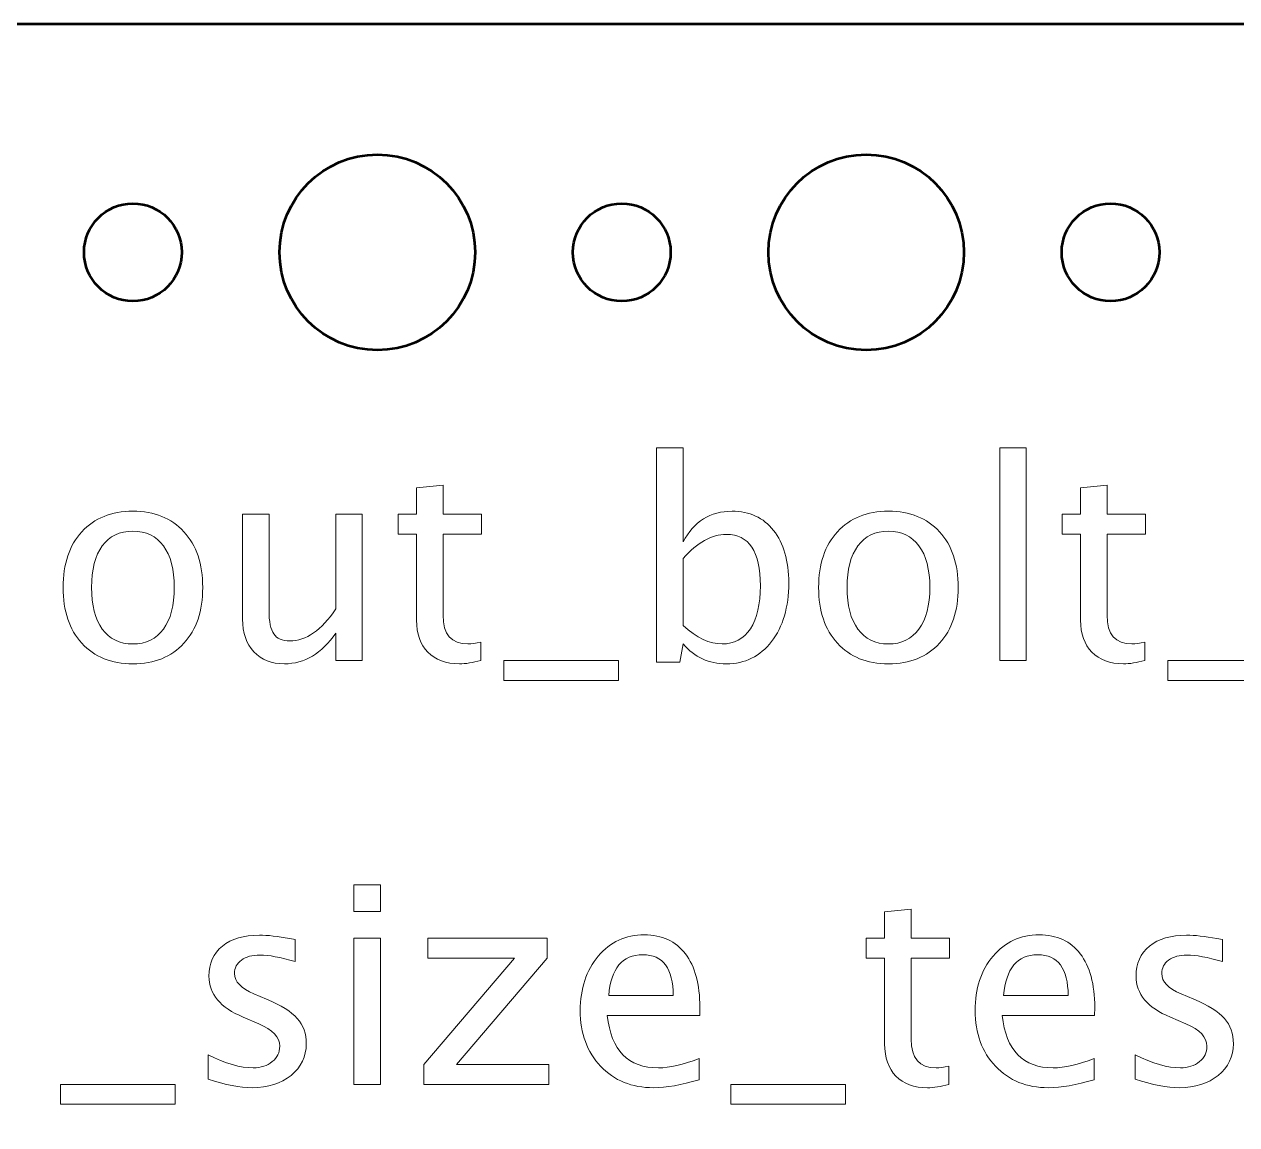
# Model space of a CAD drawing. Header units: centimetres. Extents: x -10.4 to 10.4, y -14.9 to 14.9.
# Drawn here: x -4.833 to -1.113, y 11.572 to 14.95 of the extents above; entities that cross this region are included whole.
import ezdxf

# ---------------------------------------------------------------- set-up
doc = ezdxf.new("R2010")
doc.units = ezdxf.units.CM
doc.header["$MEASUREMENT"] = 0
doc.layers.add('Layer 1', color=7, linetype='Continuous')

msp = doc.modelspace()

# ---------------------------------------------------------------- linework, layer by layer
at = {"layer": 'Layer 1', "lineweight": 53}
for points, knots in [([(-10.45, -14.45), (-10.45, -14.45), (-10.45, 14.45), (-10.45, 14.45), (-10.45, 14.45), (-10.45, 14.72614), (-10.22614, 14.95), (-9.95, 14.95), (-9.95, 14.95), (-9.95, 14.95), (9.95, 14.95), (9.95, 14.95), (9.95, 14.95), (10.22614, 14.95), (10.45, 14.72614), (10.45, 14.45), (10.45, 14.45), (10.45, 14.45), (10.45, -14.45), (10.45, -14.45), (10.45, -14.45), (10.45, -14.72614), (10.22614, -14.95), (9.95, -14.95), (9.95, -14.95), (9.95, -14.95), (-9.95, -14.95), (-9.95, -14.95), (-9.95, -14.95), (-10.22614, -14.95), (-10.45, -14.72614), (-10.45, -14.45)], [0, 0, 0, 0, 0.1111111, 0.1111111, 0.1111111, 0.1111111, 0.2222222, 0.2222222, 0.2222222, 0.2222222, 0.3333333, 0.3333333, 0.3333333, 0.3333333, 0.4444444, 0.4444444, 0.4444444, 0.4444444, 0.5555556, 0.5555556, 0.5555556, 0.5555556, 0.6666667, 0.6666667, 0.6666667, 0.6666667, 0.7777778, 0.7777778, 0.7777778, 0.7777778, 1, 1, 1, 1]), ([(-3.45, 14.25), (-3.45, 14.41569), (-3.58431, 14.55), (-3.75, 14.55), (-3.75, 14.55), (-3.91569, 14.55), (-4.05, 14.41569), (-4.05, 14.25), (-4.05, 14.25), (-4.05, 14.08431), (-3.91569, 13.95), (-3.75, 13.95), (-3.75, 13.95), (-3.58431, 13.95), (-3.45, 14.08431), (-3.45, 14.25)], [0, 0, 0, 0, 0.2, 0.2, 0.2, 0.2, 0.4, 0.4, 0.4, 0.4, 0.6, 0.6, 0.6, 0.6, 1, 1, 1, 1]), ([(-1.95, 14.25), (-1.95, 14.41569), (-2.08431, 14.55), (-2.25, 14.55), (-2.25, 14.55), (-2.41569, 14.55), (-2.55, 14.41569), (-2.55, 14.25), (-2.55, 14.25), (-2.55, 14.08431), (-2.41569, 13.95), (-2.25, 13.95), (-2.25, 13.95), (-2.08431, 13.95), (-1.95, 14.08431), (-1.95, 14.25)], [0, 0, 0, 0, 0.2, 0.2, 0.2, 0.2, 0.4, 0.4, 0.4, 0.4, 0.6, 0.6, 0.6, 0.6, 1, 1, 1, 1]), ([(-4.35, 14.25), (-4.35, 14.33284), (-4.41716, 14.4), (-4.5, 14.4), (-4.5, 14.4), (-4.58284, 14.4), (-4.65, 14.33284), (-4.65, 14.25), (-4.65, 14.25), (-4.65, 14.16716), (-4.58284, 14.1), (-4.5, 14.1), (-4.5, 14.1), (-4.41716, 14.1), (-4.35, 14.16716), (-4.35, 14.25)], [0, 0, 0, 0, 0.2, 0.2, 0.2, 0.2, 0.4, 0.4, 0.4, 0.4, 0.6, 0.6, 0.6, 0.6, 1, 1, 1, 1]), ([(-2.85, 14.25), (-2.85, 14.33284), (-2.91716, 14.4), (-3, 14.4), (-3, 14.4), (-3.08284, 14.4), (-3.15, 14.33284), (-3.15, 14.25), (-3.15, 14.25), (-3.15, 14.16716), (-3.08284, 14.1), (-3, 14.1), (-3, 14.1), (-2.91716, 14.1), (-2.85, 14.16716), (-2.85, 14.25)], [0, 0, 0, 0, 0.2, 0.2, 0.2, 0.2, 0.4, 0.4, 0.4, 0.4, 0.6, 0.6, 0.6, 0.6, 1, 1, 1, 1]), ([(-1.35, 14.25), (-1.35, 14.33284), (-1.41716, 14.4), (-1.5, 14.4), (-1.5, 14.4), (-1.58284, 14.4), (-1.65, 14.33284), (-1.65, 14.25), (-1.65, 14.25), (-1.65, 14.16716), (-1.58284, 14.1), (-1.5, 14.1), (-1.5, 14.1), (-1.41716, 14.1), (-1.35, 14.16716), (-1.35, 14.25)], [0, 0, 0, 0, 0.2, 0.2, 0.2, 0.2, 0.4, 0.4, 0.4, 0.4, 0.6, 0.6, 0.6, 0.6, 1, 1, 1, 1])]:
    msp.add_open_spline(points, degree=3, knots=knots, dxfattribs=at)
at = {"layer": 'Layer 1', "color": 5, "lineweight": 9}
for points, knots in [([(-2.89308, 12.99224), (-2.89308, 12.99224), (-2.89308, 13.6501), (-2.89308, 13.6501), (-2.89308, 13.6501), (-2.89308, 13.6501), (-2.8118, 13.6501), (-2.8118, 13.6501), (-2.8118, 13.6501), (-2.8118, 13.6501), (-2.8118, 13.36125), (-2.8118, 13.36125), (-2.8118, 13.36125), (-2.7785, 13.42404), (-2.7284, 13.45537), (-2.66166, 13.45537), (-2.66166, 13.45537), (-2.60761, 13.45537), (-2.56514, 13.43575), (-2.53409, 13.39638), (-2.53409, 13.39638), (-2.50305, 13.35701), (-2.48752, 13.30325), (-2.48752, 13.23509), (-2.48752, 13.23509), (-2.48752, 13.16087), (-2.50516, 13.1009), (-2.5403, 13.05546), (-2.5403, 13.05546), (-2.57544, 13.00988), (-2.62172, 12.98716), (-2.67901, 12.98716), (-2.67901, 12.98716), (-2.73221, 12.98716), (-2.77652, 13.00748), (-2.8118, 13.04826), (-2.8118, 13.04826), (-2.8118, 13.04826), (-2.82168, 12.99224), (-2.82168, 12.99224), (-2.82168, 12.99224), (-2.82168, 12.99224), (-2.89308, 12.99224), (-2.89308, 12.99224)], [0, 0, 0, 0, 0.0833333, 0.0833333, 0.0833333, 0.0833333, 0.1666667, 0.1666667, 0.1666667, 0.1666667, 0.25, 0.25, 0.25, 0.25, 0.3333333, 0.3333333, 0.3333333, 0.3333333, 0.4166667, 0.4166667, 0.4166667, 0.4166667, 0.5, 0.5, 0.5, 0.5, 0.5833333, 0.5833333, 0.5833333, 0.5833333, 0.6666667, 0.6666667, 0.6666667, 0.6666667, 0.75, 0.75, 0.75, 0.75, 0.8333333, 0.8333333, 0.8333333, 0.8333333, 1, 1, 1, 1]), ([(-1.8401, 12.99732), (-1.8401, 12.99732), (-1.8401, 13.6501), (-1.8401, 13.6501), (-1.8401, 13.6501), (-1.8401, 13.6501), (-1.75882, 13.6501), (-1.75882, 13.6501), (-1.75882, 13.6501), (-1.75882, 13.6501), (-1.75882, 12.99732), (-1.75882, 12.99732), (-1.75882, 12.99732), (-1.75882, 12.99732), (-1.8401, 12.99732), (-1.8401, 12.99732)], [0, 0, 0, 0, 0.2, 0.2, 0.2, 0.2, 0.4, 0.4, 0.4, 0.4, 0.6, 0.6, 0.6, 0.6, 1, 1, 1, 1]), ([(-3.43241, 12.99746), (-3.45753, 12.99055), (-3.4794, 12.98716), (-3.49788, 12.98716), (-3.49788, 12.98716), (-3.53937, 12.98716), (-3.57169, 12.99901), (-3.59483, 13.02272), (-3.59483, 13.02272), (-3.61811, 13.04643), (-3.62968, 13.07931), (-3.62968, 13.1215), (-3.62968, 13.1215), (-3.62968, 13.1215), (-3.62968, 13.38509), (-3.62968, 13.38509), (-3.62968, 13.38509), (-3.62968, 13.38509), (-3.68585, 13.38509), (-3.68585, 13.38509), (-3.68585, 13.38509), (-3.68585, 13.38509), (-3.68585, 13.44606), (-3.68585, 13.44606), (-3.68585, 13.44606), (-3.68585, 13.44606), (-3.62968, 13.44606), (-3.62968, 13.44606), (-3.62968, 13.44606), (-3.62968, 13.44606), (-3.62968, 13.52719), (-3.62968, 13.52719), (-3.62968, 13.52719), (-3.62968, 13.52719), (-3.5484, 13.53496), (-3.5484, 13.53496), (-3.5484, 13.53496), (-3.5484, 13.53496), (-3.5484, 13.44606), (-3.5484, 13.44606), (-3.5484, 13.44606), (-3.5484, 13.44606), (-3.43072, 13.44606), (-3.43072, 13.44606), (-3.43072, 13.44606), (-3.43072, 13.44606), (-3.43072, 13.38509), (-3.43072, 13.38509), (-3.43072, 13.38509), (-3.43072, 13.38509), (-3.5484, 13.38509), (-3.5484, 13.38509), (-3.5484, 13.38509), (-3.5484, 13.38509), (-3.5484, 13.13617), (-3.5484, 13.13617), (-3.5484, 13.13617), (-3.5484, 13.07747), (-3.52286, 13.04812), (-3.47192, 13.04812), (-3.47192, 13.04812), (-3.46105, 13.04812), (-3.44793, 13.04995), (-3.43241, 13.05348), (-3.43241, 13.05348), (-3.43241, 13.05348), (-3.43241, 12.99746), (-3.43241, 12.99746)], [0, 0, 0, 0, 0.0555556, 0.0555556, 0.0555556, 0.0555556, 0.1111111, 0.1111111, 0.1111111, 0.1111111, 0.1666667, 0.1666667, 0.1666667, 0.1666667, 0.2222222, 0.2222222, 0.2222222, 0.2222222, 0.2777778, 0.2777778, 0.2777778, 0.2777778, 0.3333333, 0.3333333, 0.3333333, 0.3333333, 0.3888889, 0.3888889, 0.3888889, 0.3888889, 0.4444444, 0.4444444, 0.4444444, 0.4444444, 0.5, 0.5, 0.5, 0.5, 0.5555556, 0.5555556, 0.5555556, 0.5555556, 0.6111111, 0.6111111, 0.6111111, 0.6111111, 0.6666667, 0.6666667, 0.6666667, 0.6666667, 0.7222222, 0.7222222, 0.7222222, 0.7222222, 0.7777778, 0.7777778, 0.7777778, 0.7777778, 0.8333333, 0.8333333, 0.8333333, 0.8333333, 0.8888889, 0.8888889, 0.8888889, 0.8888889, 1, 1, 1, 1]), ([(-1.39475, 12.99746), (-1.41987, 12.99055), (-1.44174, 12.98716), (-1.46022, 12.98716), (-1.46022, 12.98716), (-1.50171, 12.98716), (-1.53403, 12.99901), (-1.55717, 13.02272), (-1.55717, 13.02272), (-1.58045, 13.04643), (-1.59202, 13.07931), (-1.59202, 13.1215), (-1.59202, 13.1215), (-1.59202, 13.1215), (-1.59202, 13.38509), (-1.59202, 13.38509), (-1.59202, 13.38509), (-1.59202, 13.38509), (-1.64819, 13.38509), (-1.64819, 13.38509), (-1.64819, 13.38509), (-1.64819, 13.38509), (-1.64819, 13.44606), (-1.64819, 13.44606), (-1.64819, 13.44606), (-1.64819, 13.44606), (-1.59202, 13.44606), (-1.59202, 13.44606), (-1.59202, 13.44606), (-1.59202, 13.44606), (-1.59202, 13.52719), (-1.59202, 13.52719), (-1.59202, 13.52719), (-1.59202, 13.52719), (-1.51074, 13.53496), (-1.51074, 13.53496), (-1.51074, 13.53496), (-1.51074, 13.53496), (-1.51074, 13.44606), (-1.51074, 13.44606), (-1.51074, 13.44606), (-1.51074, 13.44606), (-1.39306, 13.44606), (-1.39306, 13.44606), (-1.39306, 13.44606), (-1.39306, 13.44606), (-1.39306, 13.38509), (-1.39306, 13.38509), (-1.39306, 13.38509), (-1.39306, 13.38509), (-1.51074, 13.38509), (-1.51074, 13.38509), (-1.51074, 13.38509), (-1.51074, 13.38509), (-1.51074, 13.13617), (-1.51074, 13.13617), (-1.51074, 13.13617), (-1.51074, 13.07747), (-1.4852, 13.04812), (-1.43426, 13.04812), (-1.43426, 13.04812), (-1.42339, 13.04812), (-1.41027, 13.04995), (-1.39475, 13.05348), (-1.39475, 13.05348), (-1.39475, 13.05348), (-1.39475, 12.99746), (-1.39475, 12.99746)], [0, 0, 0, 0, 0.0555556, 0.0555556, 0.0555556, 0.0555556, 0.1111111, 0.1111111, 0.1111111, 0.1111111, 0.1666667, 0.1666667, 0.1666667, 0.1666667, 0.2222222, 0.2222222, 0.2222222, 0.2222222, 0.2777778, 0.2777778, 0.2777778, 0.2777778, 0.3333333, 0.3333333, 0.3333333, 0.3333333, 0.3888889, 0.3888889, 0.3888889, 0.3888889, 0.4444444, 0.4444444, 0.4444444, 0.4444444, 0.5, 0.5, 0.5, 0.5, 0.5555556, 0.5555556, 0.5555556, 0.5555556, 0.6111111, 0.6111111, 0.6111111, 0.6111111, 0.6666667, 0.6666667, 0.6666667, 0.6666667, 0.7222222, 0.7222222, 0.7222222, 0.7222222, 0.7777778, 0.7777778, 0.7777778, 0.7777778, 0.8333333, 0.8333333, 0.8333333, 0.8333333, 0.8888889, 0.8888889, 0.8888889, 0.8888889, 1, 1, 1, 1]), ([(-4.50006, 12.98716), (-4.56596, 12.98716), (-4.61817, 13.00819), (-4.65656, 13.05024), (-4.65656, 13.05024), (-4.69508, 13.09229), (-4.71427, 13.14944), (-4.71427, 13.22155), (-4.71427, 13.22155), (-4.71427, 13.29351), (-4.69508, 13.35052), (-4.65656, 13.39243), (-4.65656, 13.39243), (-4.61817, 13.43434), (-4.56596, 13.45537), (-4.50006, 13.45537), (-4.50006, 13.45537), (-4.43416, 13.45537), (-4.38195, 13.43434), (-4.34357, 13.39243), (-4.34357, 13.39243), (-4.30505, 13.35052), (-4.28585, 13.29351), (-4.28585, 13.22155), (-4.28585, 13.22155), (-4.28585, 13.14944), (-4.30505, 13.09229), (-4.34357, 13.05024), (-4.34357, 13.05024), (-4.38195, 13.00819), (-4.43416, 12.98716), (-4.50006, 12.98716)], [0, 0, 0, 0, 0.1111111, 0.1111111, 0.1111111, 0.1111111, 0.2222222, 0.2222222, 0.2222222, 0.2222222, 0.3333333, 0.3333333, 0.3333333, 0.3333333, 0.4444444, 0.4444444, 0.4444444, 0.4444444, 0.5555556, 0.5555556, 0.5555556, 0.5555556, 0.6666667, 0.6666667, 0.6666667, 0.6666667, 0.7777778, 0.7777778, 0.7777778, 0.7777778, 1, 1, 1, 1]), ([(-3.87748, 12.99732), (-3.87748, 12.99732), (-3.87748, 13.0817), (-3.87748, 13.0817), (-3.87748, 13.0817), (-3.9208, 13.01863), (-3.97343, 12.98716), (-4.03524, 12.98716), (-4.03524, 12.98716), (-4.07447, 12.98716), (-4.10565, 12.99944), (-4.1288, 13.02413), (-4.1288, 13.02413), (-4.15208, 13.04883), (-4.16365, 13.08199), (-4.16365, 13.1239), (-4.16365, 13.1239), (-4.16365, 13.1239), (-4.16365, 13.44606), (-4.16365, 13.44606), (-4.16365, 13.44606), (-4.16365, 13.44606), (-4.08237, 13.44606), (-4.08237, 13.44606), (-4.08237, 13.44606), (-4.08237, 13.44606), (-4.08237, 13.15043), (-4.08237, 13.15043), (-4.08237, 13.15043), (-4.08237, 13.1167), (-4.07743, 13.09285), (-4.06769, 13.07874), (-4.06769, 13.07874), (-4.05782, 13.06449), (-4.04145, 13.05743), (-4.01845, 13.05743), (-4.01845, 13.05743), (-3.96877, 13.05743), (-3.92164, 13.09003), (-3.87748, 13.15537), (-3.87748, 13.15537), (-3.87748, 13.15537), (-3.87748, 13.44606), (-3.87748, 13.44606), (-3.87748, 13.44606), (-3.87748, 13.44606), (-3.79619, 13.44606), (-3.79619, 13.44606), (-3.79619, 13.44606), (-3.79619, 13.44606), (-3.79619, 12.99732), (-3.79619, 12.99732), (-3.79619, 12.99732), (-3.79619, 12.99732), (-3.87748, 12.99732), (-3.87748, 12.99732)], [0, 0, 0, 0, 0.0666667, 0.0666667, 0.0666667, 0.0666667, 0.1333333, 0.1333333, 0.1333333, 0.1333333, 0.2, 0.2, 0.2, 0.2, 0.2666667, 0.2666667, 0.2666667, 0.2666667, 0.3333333, 0.3333333, 0.3333333, 0.3333333, 0.4, 0.4, 0.4, 0.4, 0.4666667, 0.4666667, 0.4666667, 0.4666667, 0.5333333, 0.5333333, 0.5333333, 0.5333333, 0.6, 0.6, 0.6, 0.6, 0.6666667, 0.6666667, 0.6666667, 0.6666667, 0.7333333, 0.7333333, 0.7333333, 0.7333333, 0.8, 0.8, 0.8, 0.8, 0.8666667, 0.8666667, 0.8666667, 0.8666667, 1, 1, 1, 1]), ([(-2.18159, 12.98716), (-2.24749, 12.98716), (-2.2997, 13.00819), (-2.33809, 13.05024), (-2.33809, 13.05024), (-2.37661, 13.09229), (-2.3958, 13.14944), (-2.3958, 13.22155), (-2.3958, 13.22155), (-2.3958, 13.29351), (-2.37661, 13.35052), (-2.33809, 13.39243), (-2.33809, 13.39243), (-2.2997, 13.43434), (-2.24749, 13.45537), (-2.18159, 13.45537), (-2.18159, 13.45537), (-2.11569, 13.45537), (-2.06348, 13.43434), (-2.0251, 13.39243), (-2.0251, 13.39243), (-1.98658, 13.35052), (-1.96738, 13.29351), (-1.96738, 13.22155), (-1.96738, 13.22155), (-1.96738, 13.14944), (-1.98658, 13.09229), (-2.0251, 13.05024), (-2.0251, 13.05024), (-2.06348, 13.00819), (-2.11569, 12.98716), (-2.18159, 12.98716)], [0, 0, 0, 0, 0.1111111, 0.1111111, 0.1111111, 0.1111111, 0.2222222, 0.2222222, 0.2222222, 0.2222222, 0.3333333, 0.3333333, 0.3333333, 0.3333333, 0.4444444, 0.4444444, 0.4444444, 0.4444444, 0.5555556, 0.5555556, 0.5555556, 0.5555556, 0.6666667, 0.6666667, 0.6666667, 0.6666667, 0.7777778, 0.7777778, 0.7777778, 0.7777778, 1, 1, 1, 1]), ([(-4.5002, 13.04812), (-4.45999, 13.04812), (-4.42866, 13.06322), (-4.40636, 13.09356), (-4.40636, 13.09356), (-4.38421, 13.12376), (-4.37306, 13.16651), (-4.37306, 13.22155), (-4.37306, 13.22155), (-4.37306, 13.27644), (-4.38421, 13.31905), (-4.40636, 13.34925), (-4.40636, 13.34925), (-4.42866, 13.37931), (-4.45999, 13.39441), (-4.5002, 13.39441), (-4.5002, 13.39441), (-4.54056, 13.39441), (-4.57189, 13.37931), (-4.5939, 13.34925), (-4.5939, 13.34925), (-4.61606, 13.31905), (-4.62706, 13.27644), (-4.62706, 13.22155), (-4.62706, 13.22155), (-4.62706, 13.16651), (-4.61606, 13.12376), (-4.5939, 13.09356), (-4.5939, 13.09356), (-4.57189, 13.06322), (-4.54056, 13.04812), (-4.5002, 13.04812)], [0, 0, 0, 0, 0.1111111, 0.1111111, 0.1111111, 0.1111111, 0.2222222, 0.2222222, 0.2222222, 0.2222222, 0.3333333, 0.3333333, 0.3333333, 0.3333333, 0.4444444, 0.4444444, 0.4444444, 0.4444444, 0.5555556, 0.5555556, 0.5555556, 0.5555556, 0.6666667, 0.6666667, 0.6666667, 0.6666667, 0.7777778, 0.7777778, 0.7777778, 0.7777778, 1, 1, 1, 1]), ([(-2.18173, 13.04812), (-2.14152, 13.04812), (-2.11019, 13.06322), (-2.08789, 13.09356), (-2.08789, 13.09356), (-2.06574, 13.12376), (-2.05459, 13.16651), (-2.05459, 13.22155), (-2.05459, 13.22155), (-2.05459, 13.27644), (-2.06574, 13.31905), (-2.08789, 13.34925), (-2.08789, 13.34925), (-2.11019, 13.37931), (-2.14152, 13.39441), (-2.18173, 13.39441), (-2.18173, 13.39441), (-2.22209, 13.39441), (-2.25342, 13.37931), (-2.27543, 13.34925), (-2.27543, 13.34925), (-2.29759, 13.31905), (-2.30859, 13.27644), (-2.30859, 13.22155), (-2.30859, 13.22155), (-2.30859, 13.16651), (-2.29759, 13.12376), (-2.27543, 13.09356), (-2.27543, 13.09356), (-2.25342, 13.06322), (-2.22209, 13.04812), (-2.18173, 13.04812)], [0, 0, 0, 0, 0.1111111, 0.1111111, 0.1111111, 0.1111111, 0.2222222, 0.2222222, 0.2222222, 0.2222222, 0.3333333, 0.3333333, 0.3333333, 0.3333333, 0.4444444, 0.4444444, 0.4444444, 0.4444444, 0.5555556, 0.5555556, 0.5555556, 0.5555556, 0.6666667, 0.6666667, 0.6666667, 0.6666667, 0.7777778, 0.7777778, 0.7777778, 0.7777778, 1, 1, 1, 1]), ([(-2.8118, 13.10428), (-2.76989, 13.06689), (-2.72995, 13.04812), (-2.692, 13.04812), (-2.692, 13.04812), (-2.6546, 13.04812), (-2.62567, 13.06378), (-2.60535, 13.09497), (-2.60535, 13.09497), (-2.58489, 13.12615), (-2.57473, 13.17004), (-2.57473, 13.22677), (-2.57473, 13.22677), (-2.57473, 13.33175), (-2.60945, 13.38425), (-2.67887, 13.38425), (-2.67887, 13.38425), (-2.72431, 13.38425), (-2.76862, 13.35969), (-2.8118, 13.31045), (-2.8118, 13.31045), (-2.8118, 13.31045), (-2.8118, 13.10428), (-2.8118, 13.10428)], [0, 0, 0, 0, 0.1428571, 0.1428571, 0.1428571, 0.1428571, 0.2857143, 0.2857143, 0.2857143, 0.2857143, 0.4285714, 0.4285714, 0.4285714, 0.4285714, 0.5714286, 0.5714286, 0.5714286, 0.5714286, 0.7142857, 0.7142857, 0.7142857, 0.7142857, 1, 1, 1, 1]), ([(-3.36214, 12.93636), (-3.36214, 12.93636), (-3.36214, 12.99732), (-3.36214, 12.99732), (-3.36214, 12.99732), (-3.36214, 12.99732), (-3.00993, 12.99732), (-3.00993, 12.99732), (-3.00993, 12.99732), (-3.00993, 12.99732), (-3.00993, 12.93636), (-3.00993, 12.93636), (-3.00993, 12.93636), (-3.00993, 12.93636), (-3.36214, 12.93636), (-3.36214, 12.93636)], [0, 0, 0, 0, 0.2, 0.2, 0.2, 0.2, 0.4, 0.4, 0.4, 0.4, 0.6, 0.6, 0.6, 0.6, 1, 1, 1, 1]), ([(-1.32448, 12.93636), (-1.32448, 12.93636), (-1.32448, 12.99732), (-1.32448, 12.99732), (-1.32448, 12.99732), (-1.32448, 12.99732), (-0.97227, 12.99732), (-0.97227, 12.99732), (-0.97227, 12.99732), (-0.97227, 12.99732), (-0.97227, 12.93636), (-0.97227, 12.93636), (-0.97227, 12.93636), (-0.97227, 12.93636), (-1.32448, 12.93636), (-1.32448, 12.93636)], [0, 0, 0, 0, 0.2, 0.2, 0.2, 0.2, 0.4, 0.4, 0.4, 0.4, 0.6, 0.6, 0.6, 0.6, 1, 1, 1, 1]), ([(-3.82174, 12.22714), (-3.82174, 12.22714), (-3.82174, 12.30842), (-3.82174, 12.30842), (-3.82174, 12.30842), (-3.82174, 12.30842), (-3.74046, 12.30842), (-3.74046, 12.30842), (-3.74046, 12.30842), (-3.74046, 12.30842), (-3.74046, 12.22714), (-3.74046, 12.22714), (-3.74046, 12.22714), (-3.74046, 12.22714), (-3.82174, 12.22714), (-3.82174, 12.22714)], [0, 0, 0, 0, 0.2, 0.2, 0.2, 0.2, 0.4, 0.4, 0.4, 0.4, 0.6, 0.6, 0.6, 0.6, 1, 1, 1, 1]), ([(-1.99603, 11.69642), (-2.02115, 11.68951), (-2.04302, 11.68612), (-2.0615, 11.68612), (-2.0615, 11.68612), (-2.10299, 11.68612), (-2.13531, 11.69797), (-2.15845, 11.72168), (-2.15845, 11.72168), (-2.18173, 11.74539), (-2.1933, 11.77827), (-2.1933, 11.82046), (-2.1933, 11.82046), (-2.1933, 11.82046), (-2.1933, 12.08405), (-2.1933, 12.08405), (-2.1933, 12.08405), (-2.1933, 12.08405), (-2.24947, 12.08405), (-2.24947, 12.08405), (-2.24947, 12.08405), (-2.24947, 12.08405), (-2.24947, 12.14502), (-2.24947, 12.14502), (-2.24947, 12.14502), (-2.24947, 12.14502), (-2.1933, 12.14502), (-2.1933, 12.14502), (-2.1933, 12.14502), (-2.1933, 12.14502), (-2.1933, 12.22615), (-2.1933, 12.22615), (-2.1933, 12.22615), (-2.1933, 12.22615), (-2.11202, 12.23392), (-2.11202, 12.23392), (-2.11202, 12.23392), (-2.11202, 12.23392), (-2.11202, 12.14502), (-2.11202, 12.14502), (-2.11202, 12.14502), (-2.11202, 12.14502), (-1.99434, 12.14502), (-1.99434, 12.14502), (-1.99434, 12.14502), (-1.99434, 12.14502), (-1.99434, 12.08405), (-1.99434, 12.08405), (-1.99434, 12.08405), (-1.99434, 12.08405), (-2.11202, 12.08405), (-2.11202, 12.08405), (-2.11202, 12.08405), (-2.11202, 12.08405), (-2.11202, 11.83513), (-2.11202, 11.83513), (-2.11202, 11.83513), (-2.11202, 11.77643), (-2.08648, 11.74708), (-2.03554, 11.74708), (-2.03554, 11.74708), (-2.02467, 11.74708), (-2.01155, 11.74891), (-1.99603, 11.75244), (-1.99603, 11.75244), (-1.99603, 11.75244), (-1.99603, 11.69642), (-1.99603, 11.69642)], [0, 0, 0, 0, 0.0555556, 0.0555556, 0.0555556, 0.0555556, 0.1111111, 0.1111111, 0.1111111, 0.1111111, 0.1666667, 0.1666667, 0.1666667, 0.1666667, 0.2222222, 0.2222222, 0.2222222, 0.2222222, 0.2777778, 0.2777778, 0.2777778, 0.2777778, 0.3333333, 0.3333333, 0.3333333, 0.3333333, 0.3888889, 0.3888889, 0.3888889, 0.3888889, 0.4444444, 0.4444444, 0.4444444, 0.4444444, 0.5, 0.5, 0.5, 0.5, 0.5555556, 0.5555556, 0.5555556, 0.5555556, 0.6111111, 0.6111111, 0.6111111, 0.6111111, 0.6666667, 0.6666667, 0.6666667, 0.6666667, 0.7222222, 0.7222222, 0.7222222, 0.7222222, 0.7777778, 0.7777778, 0.7777778, 0.7777778, 0.8333333, 0.8333333, 0.8333333, 0.8333333, 0.8888889, 0.8888889, 0.8888889, 0.8888889, 1, 1, 1, 1]), ([(-4.26949, 11.71237), (-4.26949, 11.71237), (-4.26949, 11.78687), (-4.26949, 11.78687), (-4.26949, 11.78687), (-4.21629, 11.76034), (-4.17014, 11.74708), (-4.13077, 11.74708), (-4.13077, 11.74708), (-4.10735, 11.74708), (-4.08788, 11.75343), (-4.07249, 11.76613), (-4.07249, 11.76613), (-4.05711, 11.77869), (-4.04935, 11.79449), (-4.04935, 11.81354), (-4.04935, 11.81354), (-4.04935, 11.84134), (-4.07094, 11.86434), (-4.11412, 11.88255), (-4.11412, 11.88255), (-4.11412, 11.88255), (-4.16168, 11.90273), (-4.16168, 11.90273), (-4.16168, 11.90273), (-4.23181, 11.9318), (-4.26695, 11.97385), (-4.26695, 12.02846), (-4.26695, 12.02846), (-4.26695, 12.06754), (-4.25312, 12.09831), (-4.22546, 12.12074), (-4.22546, 12.12074), (-4.1978, 12.14318), (-4.15984, 12.15433), (-4.11172, 12.15433), (-4.11172, 12.15433), (-4.08675, 12.15433), (-4.0557, 12.15094), (-4.01887, 12.14403), (-4.01887, 12.14403), (-4.01887, 12.14403), (-4.00194, 12.14078), (-4.00194, 12.14078), (-4.00194, 12.14078), (-4.00194, 12.14078), (-4.00194, 12.07305), (-4.00194, 12.07305), (-4.00194, 12.07305), (-4.04724, 12.08659), (-4.08336, 12.09337), (-4.11031, 12.09337), (-4.11031, 12.09337), (-4.13402, 12.09337), (-4.15279, 12.08815), (-4.16704, 12.07785), (-4.16704, 12.07785), (-4.18115, 12.06754), (-4.18821, 12.05372), (-4.18821, 12.03636), (-4.18821, 12.03636), (-4.18821, 12.01195), (-4.16845, 11.9912), (-4.1288, 11.97441), (-4.1288, 11.97441), (-4.1288, 11.97441), (-4.08971, 11.9579), (-4.08971, 11.9579), (-4.08971, 11.9579), (-4.0454, 11.93927), (-4.01407, 11.91952), (-3.99573, 11.89878), (-3.99573, 11.89878), (-3.97724, 11.87803), (-3.96807, 11.85207), (-3.96807, 11.82102), (-3.96807, 11.82102), (-3.96807, 11.78165), (-3.98359, 11.74934), (-4.01478, 11.72408), (-4.01478, 11.72408), (-4.04582, 11.69882), (-4.08562, 11.68612), (-4.13402, 11.68612), (-4.13402, 11.68612), (-4.17127, 11.68612), (-4.21629, 11.69487), (-4.26949, 11.71237)], [0, 0, 0, 0, 0.0434783, 0.0434783, 0.0434783, 0.0434783, 0.0869565, 0.0869565, 0.0869565, 0.0869565, 0.1304348, 0.1304348, 0.1304348, 0.1304348, 0.173913, 0.173913, 0.173913, 0.173913, 0.2173913, 0.2173913, 0.2173913, 0.2173913, 0.2608696, 0.2608696, 0.2608696, 0.2608696, 0.3043478, 0.3043478, 0.3043478, 0.3043478, 0.3478261, 0.3478261, 0.3478261, 0.3478261, 0.3913043, 0.3913043, 0.3913043, 0.3913043, 0.4347826, 0.4347826, 0.4347826, 0.4347826, 0.4782609, 0.4782609, 0.4782609, 0.4782609, 0.5217391, 0.5217391, 0.5217391, 0.5217391, 0.5652174, 0.5652174, 0.5652174, 0.5652174, 0.6086957, 0.6086957, 0.6086957, 0.6086957, 0.6521739, 0.6521739, 0.6521739, 0.6521739, 0.6956522, 0.6956522, 0.6956522, 0.6956522, 0.7391304, 0.7391304, 0.7391304, 0.7391304, 0.7826087, 0.7826087, 0.7826087, 0.7826087, 0.826087, 0.826087, 0.826087, 0.826087, 0.8695652, 0.8695652, 0.8695652, 0.8695652, 0.9130435, 0.9130435, 0.9130435, 0.9130435, 1, 1, 1, 1]), ([(-3.82174, 11.69628), (-3.82174, 11.69628), (-3.82174, 12.14502), (-3.82174, 12.14502), (-3.82174, 12.14502), (-3.82174, 12.14502), (-3.74046, 12.14502), (-3.74046, 12.14502), (-3.74046, 12.14502), (-3.74046, 12.14502), (-3.74046, 11.69628), (-3.74046, 11.69628), (-3.74046, 11.69628), (-3.74046, 11.69628), (-3.82174, 11.69628), (-3.82174, 11.69628)], [0, 0, 0, 0, 0.2, 0.2, 0.2, 0.2, 0.4, 0.4, 0.4, 0.4, 0.6, 0.6, 0.6, 0.6, 1, 1, 1, 1]), ([(-3.60753, 11.69628), (-3.60753, 11.69628), (-3.60753, 11.75724), (-3.60753, 11.75724), (-3.60753, 11.75724), (-3.60753, 11.75724), (-3.32912, 12.08405), (-3.32912, 12.08405), (-3.32912, 12.08405), (-3.32912, 12.08405), (-3.59469, 12.08405), (-3.59469, 12.08405), (-3.59469, 12.08405), (-3.59469, 12.08405), (-3.59469, 12.14502), (-3.59469, 12.14502), (-3.59469, 12.14502), (-3.59469, 12.14502), (-3.22907, 12.14502), (-3.22907, 12.14502), (-3.22907, 12.14502), (-3.22907, 12.14502), (-3.22907, 12.08405), (-3.22907, 12.08405), (-3.22907, 12.08405), (-3.22907, 12.08405), (-3.50748, 11.75724), (-3.50748, 11.75724), (-3.50748, 11.75724), (-3.50748, 11.75724), (-3.22399, 11.75724), (-3.22399, 11.75724), (-3.22399, 11.75724), (-3.22399, 11.75724), (-3.22399, 11.69628), (-3.22399, 11.69628), (-3.22399, 11.69628), (-3.22399, 11.69628), (-3.60753, 11.69628), (-3.60753, 11.69628)], [0, 0, 0, 0, 0.0909091, 0.0909091, 0.0909091, 0.0909091, 0.1818182, 0.1818182, 0.1818182, 0.1818182, 0.2727273, 0.2727273, 0.2727273, 0.2727273, 0.3636364, 0.3636364, 0.3636364, 0.3636364, 0.4545455, 0.4545455, 0.4545455, 0.4545455, 0.5454545, 0.5454545, 0.5454545, 0.5454545, 0.6363636, 0.6363636, 0.6363636, 0.6363636, 0.7272727, 0.7272727, 0.7272727, 0.7272727, 0.8181818, 0.8181818, 0.8181818, 0.8181818, 1, 1, 1, 1]), ([(-2.76242, 11.71067), (-2.81703, 11.6943), (-2.86373, 11.68612), (-2.90268, 11.68612), (-2.90268, 11.68612), (-2.96914, 11.68612), (-3.02319, 11.70813), (-3.06482, 11.75202), (-3.06482, 11.75202), (-3.10645, 11.7959), (-3.12733, 11.85277), (-3.12733, 11.92276), (-3.12733, 11.92276), (-3.12733, 11.99064), (-3.10899, 12.04638), (-3.07216, 12.08998), (-3.07216, 12.08998), (-3.03533, 12.13344), (-2.98819, 12.15518), (-2.93076, 12.15518), (-2.93076, 12.15518), (-2.87643, 12.15518), (-2.83438, 12.13584), (-2.80475, 12.09718), (-2.80475, 12.09718), (-2.77512, 12.05851), (-2.7603, 12.00376), (-2.7603, 11.93278), (-2.7603, 11.93278), (-2.7603, 11.93278), (-2.76072, 11.90795), (-2.76072, 11.90795), (-2.76072, 11.90795), (-2.76072, 11.90795), (-3.04436, 11.90795), (-3.04436, 11.90795), (-3.04436, 11.90795), (-3.0325, 11.8007), (-2.98015, 11.74708), (-2.88744, 11.74708), (-2.88744, 11.74708), (-2.85343, 11.74708), (-2.8118, 11.75668), (-2.76242, 11.77587), (-2.76242, 11.77587), (-2.76242, 11.77587), (-2.76242, 11.71067), (-2.76242, 11.71067)], [0, 0, 0, 0, 0.0769231, 0.0769231, 0.0769231, 0.0769231, 0.1538462, 0.1538462, 0.1538462, 0.1538462, 0.2307692, 0.2307692, 0.2307692, 0.2307692, 0.3076923, 0.3076923, 0.3076923, 0.3076923, 0.3846154, 0.3846154, 0.3846154, 0.3846154, 0.4615385, 0.4615385, 0.4615385, 0.4615385, 0.5384615, 0.5384615, 0.5384615, 0.5384615, 0.6153846, 0.6153846, 0.6153846, 0.6153846, 0.6923077, 0.6923077, 0.6923077, 0.6923077, 0.7692308, 0.7692308, 0.7692308, 0.7692308, 0.8461538, 0.8461538, 0.8461538, 0.8461538, 1, 1, 1, 1]), ([(-1.55069, 11.71067), (-1.6053, 11.6943), (-1.652, 11.68612), (-1.69095, 11.68612), (-1.69095, 11.68612), (-1.75741, 11.68612), (-1.81146, 11.70813), (-1.85309, 11.75202), (-1.85309, 11.75202), (-1.89472, 11.7959), (-1.9156, 11.85277), (-1.9156, 11.92276), (-1.9156, 11.92276), (-1.9156, 11.99064), (-1.89726, 12.04638), (-1.86043, 12.08998), (-1.86043, 12.08998), (-1.8236, 12.13344), (-1.77646, 12.15518), (-1.71903, 12.15518), (-1.71903, 12.15518), (-1.6647, 12.15518), (-1.62265, 12.13584), (-1.59302, 12.09718), (-1.59302, 12.09718), (-1.56339, 12.05851), (-1.54857, 12.00376), (-1.54857, 11.93278), (-1.54857, 11.93278), (-1.54857, 11.93278), (-1.54899, 11.90795), (-1.54899, 11.90795), (-1.54899, 11.90795), (-1.54899, 11.90795), (-1.83263, 11.90795), (-1.83263, 11.90795), (-1.83263, 11.90795), (-1.82077, 11.8007), (-1.76842, 11.74708), (-1.67571, 11.74708), (-1.67571, 11.74708), (-1.6417, 11.74708), (-1.60007, 11.75668), (-1.55069, 11.77587), (-1.55069, 11.77587), (-1.55069, 11.77587), (-1.55069, 11.71067), (-1.55069, 11.71067)], [0, 0, 0, 0, 0.0769231, 0.0769231, 0.0769231, 0.0769231, 0.1538462, 0.1538462, 0.1538462, 0.1538462, 0.2307692, 0.2307692, 0.2307692, 0.2307692, 0.3076923, 0.3076923, 0.3076923, 0.3076923, 0.3846154, 0.3846154, 0.3846154, 0.3846154, 0.4615385, 0.4615385, 0.4615385, 0.4615385, 0.5384615, 0.5384615, 0.5384615, 0.5384615, 0.6153846, 0.6153846, 0.6153846, 0.6153846, 0.6923077, 0.6923077, 0.6923077, 0.6923077, 0.7692308, 0.7692308, 0.7692308, 0.7692308, 0.8461538, 0.8461538, 0.8461538, 0.8461538, 1, 1, 1, 1]), ([(-1.42439, 11.71237), (-1.42439, 11.71237), (-1.42439, 11.78687), (-1.42439, 11.78687), (-1.42439, 11.78687), (-1.37119, 11.76034), (-1.32504, 11.74708), (-1.28567, 11.74708), (-1.28567, 11.74708), (-1.26225, 11.74708), (-1.24278, 11.75343), (-1.22739, 11.76613), (-1.22739, 11.76613), (-1.21201, 11.77869), (-1.20425, 11.79449), (-1.20425, 11.81354), (-1.20425, 11.81354), (-1.20425, 11.84134), (-1.22584, 11.86434), (-1.26902, 11.88255), (-1.26902, 11.88255), (-1.26902, 11.88255), (-1.31658, 11.90273), (-1.31658, 11.90273), (-1.31658, 11.90273), (-1.38671, 11.9318), (-1.42185, 11.97385), (-1.42185, 12.02846), (-1.42185, 12.02846), (-1.42185, 12.06754), (-1.40802, 12.09831), (-1.38036, 12.12074), (-1.38036, 12.12074), (-1.3527, 12.14318), (-1.31474, 12.15433), (-1.26662, 12.15433), (-1.26662, 12.15433), (-1.24165, 12.15433), (-1.2106, 12.15094), (-1.17377, 12.14403), (-1.17377, 12.14403), (-1.17377, 12.14403), (-1.15684, 12.14078), (-1.15684, 12.14078), (-1.15684, 12.14078), (-1.15684, 12.14078), (-1.15684, 12.07305), (-1.15684, 12.07305), (-1.15684, 12.07305), (-1.20214, 12.08659), (-1.23826, 12.09337), (-1.26521, 12.09337), (-1.26521, 12.09337), (-1.28892, 12.09337), (-1.30769, 12.08815), (-1.32194, 12.07785), (-1.32194, 12.07785), (-1.33605, 12.06754), (-1.34311, 12.05372), (-1.34311, 12.03636), (-1.34311, 12.03636), (-1.34311, 12.01195), (-1.32335, 11.9912), (-1.2837, 11.97441), (-1.2837, 11.97441), (-1.2837, 11.97441), (-1.24461, 11.9579), (-1.24461, 11.9579), (-1.24461, 11.9579), (-1.2003, 11.93927), (-1.16897, 11.91952), (-1.15063, 11.89878), (-1.15063, 11.89878), (-1.13214, 11.87803), (-1.12297, 11.85207), (-1.12297, 11.82102), (-1.12297, 11.82102), (-1.12297, 11.78165), (-1.13849, 11.74934), (-1.16968, 11.72408), (-1.16968, 11.72408), (-1.20072, 11.69882), (-1.24052, 11.68612), (-1.28892, 11.68612), (-1.28892, 11.68612), (-1.32617, 11.68612), (-1.37119, 11.69487), (-1.42439, 11.71237)], [0, 0, 0, 0, 0.0434783, 0.0434783, 0.0434783, 0.0434783, 0.0869565, 0.0869565, 0.0869565, 0.0869565, 0.1304348, 0.1304348, 0.1304348, 0.1304348, 0.173913, 0.173913, 0.173913, 0.173913, 0.2173913, 0.2173913, 0.2173913, 0.2173913, 0.2608696, 0.2608696, 0.2608696, 0.2608696, 0.3043478, 0.3043478, 0.3043478, 0.3043478, 0.3478261, 0.3478261, 0.3478261, 0.3478261, 0.3913043, 0.3913043, 0.3913043, 0.3913043, 0.4347826, 0.4347826, 0.4347826, 0.4347826, 0.4782609, 0.4782609, 0.4782609, 0.4782609, 0.5217391, 0.5217391, 0.5217391, 0.5217391, 0.5652174, 0.5652174, 0.5652174, 0.5652174, 0.6086957, 0.6086957, 0.6086957, 0.6086957, 0.6521739, 0.6521739, 0.6521739, 0.6521739, 0.6956522, 0.6956522, 0.6956522, 0.6956522, 0.7391304, 0.7391304, 0.7391304, 0.7391304, 0.7826087, 0.7826087, 0.7826087, 0.7826087, 0.826087, 0.826087, 0.826087, 0.826087, 0.8695652, 0.8695652, 0.8695652, 0.8695652, 0.9130435, 0.9130435, 0.9130435, 0.9130435, 1, 1, 1, 1]), ([(-3.04012, 11.96891), (-3.04012, 11.96891), (-2.842, 11.96891), (-2.842, 11.96891), (-2.842, 11.96891), (-2.842, 12.05245), (-2.87319, 12.09421), (-2.93542, 12.09421), (-2.93542, 12.09421), (-2.99807, 12.09421), (-3.03293, 12.05245), (-3.04012, 11.96891)], [0, 0, 0, 0, 0.25, 0.25, 0.25, 0.25, 0.5, 0.5, 0.5, 0.5, 1, 1, 1, 1]), ([(-1.82839, 11.96891), (-1.82839, 11.96891), (-1.63027, 11.96891), (-1.63027, 11.96891), (-1.63027, 11.96891), (-1.63027, 12.05245), (-1.66146, 12.09421), (-1.72369, 12.09421), (-1.72369, 12.09421), (-1.78634, 12.09421), (-1.8212, 12.05245), (-1.82839, 11.96891)], [0, 0, 0, 0, 0.25, 0.25, 0.25, 0.25, 0.5, 0.5, 0.5, 0.5, 1, 1, 1, 1]), ([(-4.72246, 11.63532), (-4.72246, 11.63532), (-4.72246, 11.69628), (-4.72246, 11.69628), (-4.72246, 11.69628), (-4.72246, 11.69628), (-4.37025, 11.69628), (-4.37025, 11.69628), (-4.37025, 11.69628), (-4.37025, 11.69628), (-4.37025, 11.63532), (-4.37025, 11.63532), (-4.37025, 11.63532), (-4.37025, 11.63532), (-4.72246, 11.63532), (-4.72246, 11.63532)], [0, 0, 0, 0, 0.2, 0.2, 0.2, 0.2, 0.4, 0.4, 0.4, 0.4, 0.6, 0.6, 0.6, 0.6, 1, 1, 1, 1]), ([(-2.66575, 11.63532), (-2.66575, 11.63532), (-2.66575, 11.69628), (-2.66575, 11.69628), (-2.66575, 11.69628), (-2.66575, 11.69628), (-2.31354, 11.69628), (-2.31354, 11.69628), (-2.31354, 11.69628), (-2.31354, 11.69628), (-2.31354, 11.63532), (-2.31354, 11.63532), (-2.31354, 11.63532), (-2.31354, 11.63532), (-2.66575, 11.63532), (-2.66575, 11.63532)], [0, 0, 0, 0, 0.2, 0.2, 0.2, 0.2, 0.4, 0.4, 0.4, 0.4, 0.6, 0.6, 0.6, 0.6, 1, 1, 1, 1])]:
    msp.add_open_spline(points, degree=3, knots=knots, dxfattribs=at)

doc.saveas('drawing.dxf')
